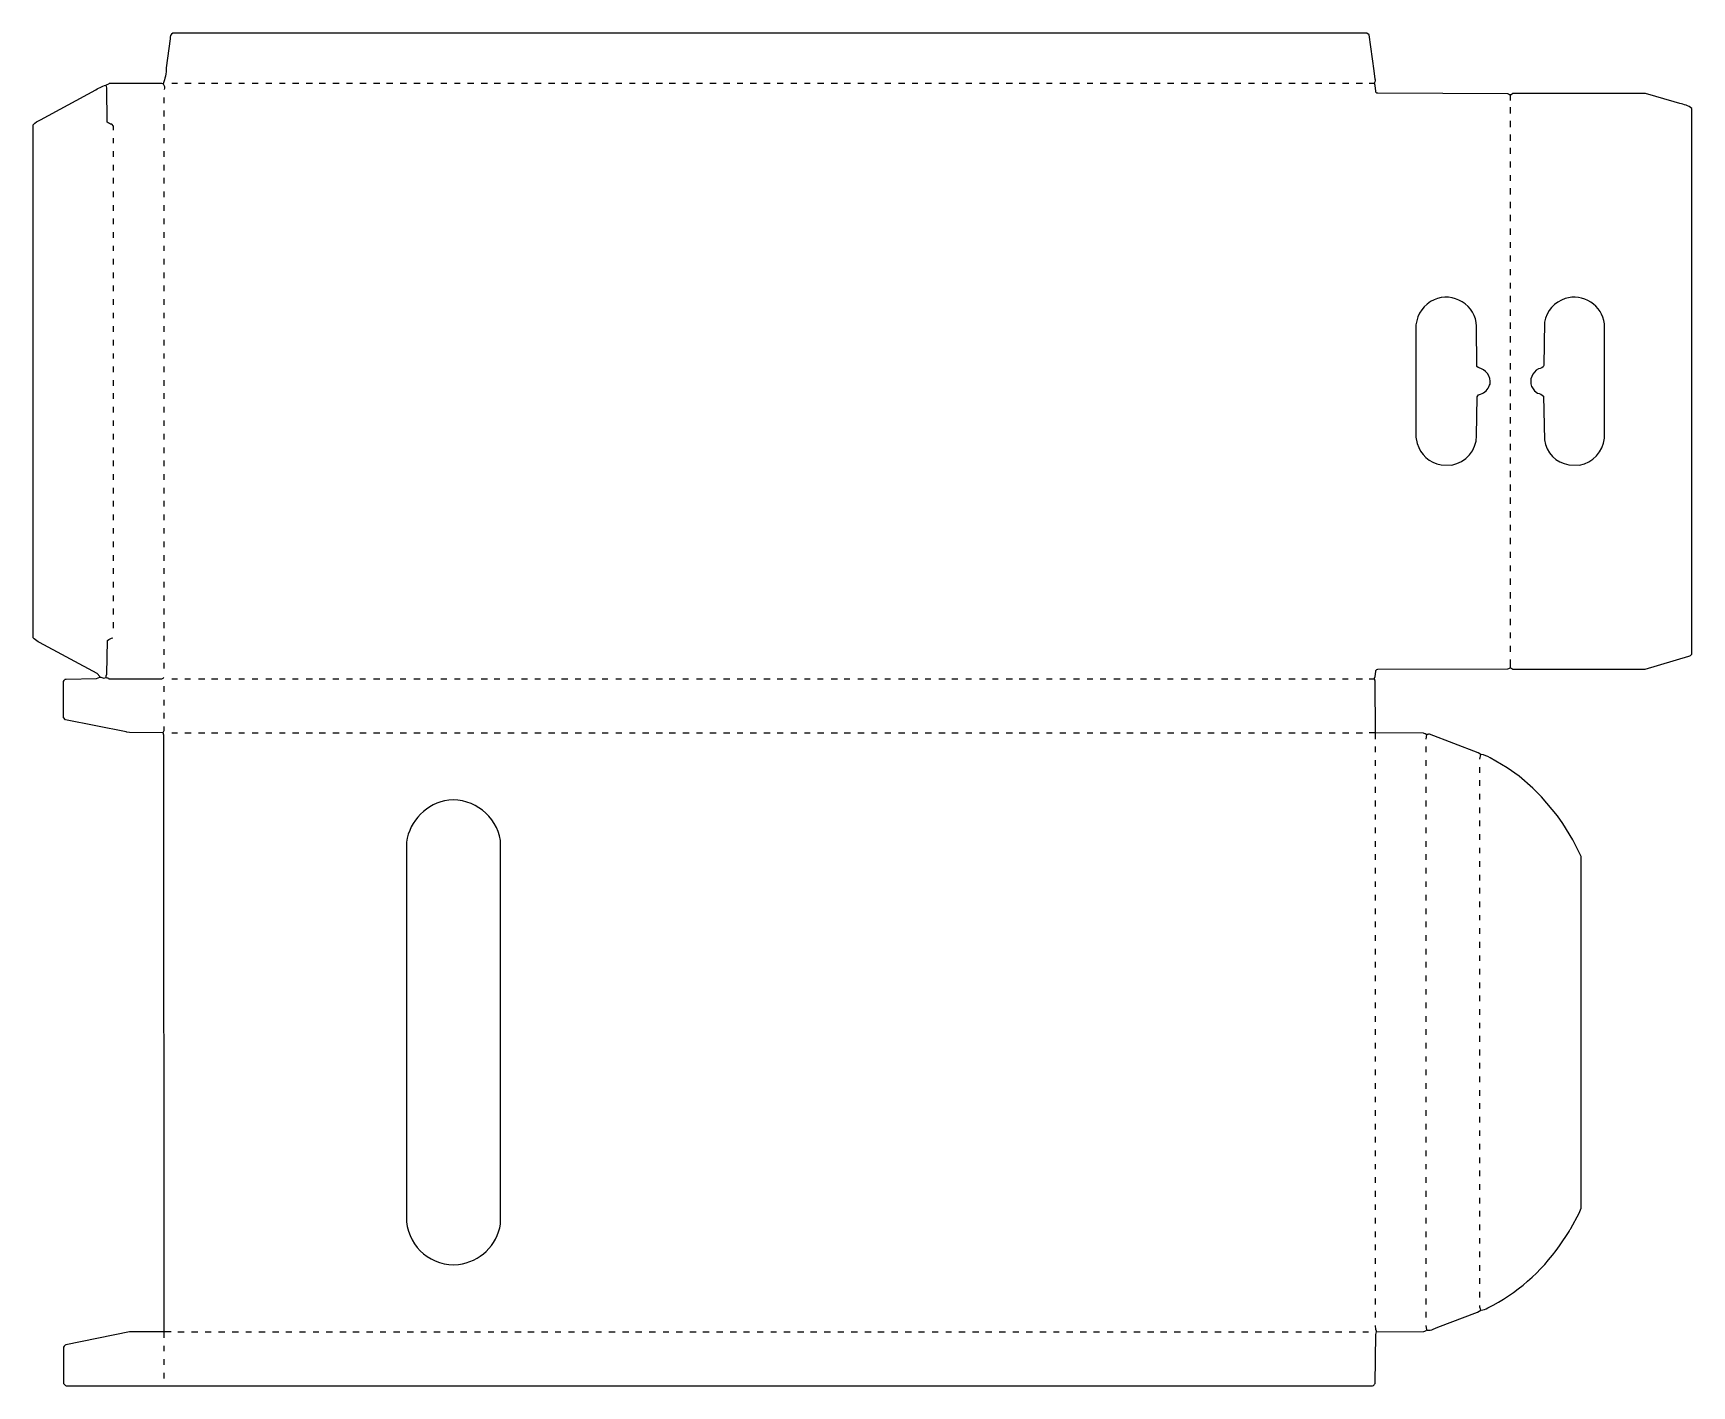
# Model space of a CAD drawing. Extents: x 336 to 3246, y 278 to 2652.
import ezdxf

# ---------------------------------------------------------------- set-up
doc = ezdxf.new("R2010")
doc.units = 0
doc.layers.get('0').update_dxf_attribs({"linetype": 'CONTINUOUS'})

msp = doc.modelspace()

# ---------------------------------------------------------------- linework, layer by layer
at = {"color": 7, "linetype": 'CONTINUOUS'}
for points in [[(2691, 1413), (2691, 1424), (2690.505493, 1514.994625), (2689, 1519), (2689.2, 1519.9), (2690.554455, 1523.044554), (2691.445545, 1531.955446, -0.398155), (2695.002174, 1535.502193), (2922.997826, 1536.497807), (2928, 1538, -0.120666), (2932, 1536), (3164, 1536), (3240.911765, 1558.352941, 0.160026), (3246, 1562), (3246, 2520, 0.108199), (3224.911765, 2528.647059), (3215.088235, 2531.352941), (3165, 2546), (2932, 2546), (2929, 2544), (2926, 2544, 0.141787), (2922.997826, 2545.502193), (2695.002174, 2546.497807, -0.399262), (2691.45082, 2550.040984), (2690.54918, 2559.959016), (2689, 2564), (2689.8, 2566.1, 0.309951), (2690.430769, 2571.053846), (2688.430769, 2586.053846), (2680, 2649), (2676, 2652), (581, 2652, 0.326613), (576.42, 2641.94), (569.58, 2591.06, -0.083557), (564, 2563)], [(453, 1522), (453, 1523), (448, 1528), (346.9, 1582.8), (344.9, 1583.8, -0.094398), (336, 1591), (336, 2491, -0.132085), (349.1, 2499.8), (446.1, 2552.8, -0.073062), (466.1, 2561.8), (468.9, 2563.2), (470, 2564), (561, 2564), (564, 2563, -0.23154), (566, 2553)], [(477, 2482), (477, 2489), (474, 2492, -0.151939), (466, 2496), (465.508329, 2555.99194), (464, 2561)], [(2825, 1894, 0.354548), (2868.507243, 1945.007039), (2869.492757, 2013.992961, -0.271302), (2875.1, 2018.7, 0.278316), (2890.8, 2034.1), (2892, 2036, 0.40409), (2871, 2065), (2869, 2067), (2868.50704, 2137.993153, 0.520647), (2793.9, 2184.2, 0.263488), (2762, 2140), (2762, 1943), (2764.352941, 1932.088235, 0.296747), (2806.023691, 1894.473815), (2825, 1894)], [(3049, 1894, 0.325038), (3093, 1941), (3093, 2142, 0.456529), (3023.9, 2186.3, 0.276088), (2987.493423, 2144.993592), (2986.506577, 2069.006408, -0.311378), (2977.1, 2062.8, 0.381725), (2964.8, 2031.9), (2965.2, 2031.1), (2970, 2024), (2975.307692, 2020.461538, -0.081821), (2986, 2015), (2987.493336, 1938.006491, 0.326878), (3030.023691, 1894.473815), (3049, 1894)], [(464, 1521), (464.352941, 1523.911765), (465.50847, 1527.008192), (466.49153, 1585.991808, -0.107263), (476, 1591)], [(566, 362), (566, 373), (565.500478, 1419.999523), (564, 1424), (505.008192, 1424.49153), (500.076923, 1425.384615), (498.923077, 1425.615385), (393, 1447), (389, 1451), (389, 1514), (390.2, 1515.9), (391, 1517, -0.140326), (394.009085, 1518.509427), (446.990915, 1519.490573), (453, 1522, -0.087699), (460, 1520), (464, 1521, -0.165541), (469, 1519), (562, 1519), (563.9, 1520.2), (565, 1521)], [(2693, 373), (2775.994119, 373.493978, 0.0941), (2781, 376), (2781.9, 375.8, 0.173896), (2792.1, 377.7), (2800.1, 380.7), (2869.9, 407.2), (2876, 411, 0.166225), (2888.1, 414.8, 0.124869), (3014, 524), (3031, 549, -0.129316), (3033.8, 554.1), (3048.2, 580.9), (3052, 590), (3052, 1207), (3037.8, 1234.9), (3037.2, 1236.1), (3019.76, 1264.82), (3010.24, 1278.18), (2982, 1312), (2967, 1327), (2942.795082, 1347.754098), (2921.846154, 1362.769231), (2892.1, 1380.2, 0.098305), (2876, 1386), (2871.153846, 1389.230769), (2786, 1422), (2784, 1422), (2783, 1421), (2780, 1421), (2778.1, 1422.2, 0.063868), (2774.994188, 1423.505951), (2691, 1424), (2680, 1424)], [(1082, 491, 0.33721), (1156, 562), (1156, 1235, 0.387971), (1065, 1306, 0.334828), (991, 1232), (991, 566, 0.412618), (1082, 491)], [(2876, 411), (2875.2, 413.1, -0.152689), (2874, 419)], [(578, 373), (566, 373), (505.007932, 372.508192), (393.1, 349.8), (391.9, 349.3, 0.179961), (389, 346), (389, 282, 0.064594), (394, 278), (2686, 278, 0.102468), (2690.505812, 282.00568), (2691.494188, 367.99432), (2693, 373), (2692.8, 373.9), (2691.430769, 377.053846), (2691, 384)]]:
    msp.add_lwpolyline(points, format="xyb", dxfattribs=at)
for points in [[(579, 2564), (589, 2564)], [(602, 2564), (613, 2564)], [(626, 2564), (637, 2564)], [(649, 2564), (660, 2564)], [(673, 2564), (684, 2564)], [(697, 2564), (707, 2564)], [(720, 2564), (731, 2564)], [(744, 2564), (755, 2564)], [(768, 2564), (778, 2564)], [(791, 2564), (802, 2564)], [(815, 2564), (826, 2564)], [(838, 2564), (849, 2564)], [(862, 2564), (873, 2564)], [(886, 2564), (896, 2564)], [(909, 2564), (920, 2564)], [(933, 2564), (944, 2564)], [(956, 2564), (967, 2564)], [(980, 2564), (991, 2564)], [(1004, 2564), (1015, 2564)], [(1027, 2564), (1038, 2564)], [(1051, 2564), (1062, 2564)], [(1075, 2564), (1085, 2564)], [(1098, 2564), (1109, 2564)], [(1122, 2564), (1133, 2564)], [(1145, 2564), (1156, 2564)], [(1169, 2564), (1180, 2564)], [(1193, 2564), (1203, 2564)], [(1216, 2564), (1227, 2564)], [(1240, 2564), (1251, 2564)], [(1263, 2564), (1274, 2564)], [(1287, 2564), (1298, 2564)], [(1311, 2564), (1322, 2564)], [(1334, 2564), (1345, 2564)], [(1358, 2564), (1369, 2564)], [(1382, 2564), (1392, 2564)], [(1405, 2564), (1416, 2564)], [(1429, 2564), (1440, 2564)], [(1452, 2564), (1463, 2564)], [(1476, 2564), (1487, 2564)], [(1500, 2564), (1510, 2564)], [(1523, 2564), (1534, 2564)], [(1547, 2564), (1558, 2564)], [(1571, 2564), (1581, 2564)], [(1594, 2564), (1605, 2564)], [(1618, 2564), (1629, 2564)], [(1641, 2564), (1652, 2564)], [(1665, 2564), (1676, 2564)], [(1689, 2564), (1699, 2564)], [(1712, 2564), (1723, 2564)], [(1736, 2564), (1747, 2564)], [(1759, 2564), (1770, 2564)], [(1783, 2564), (1794, 2564)], [(1807, 2564), (1817, 2564)], [(1830, 2564), (1841, 2564)], [(1854, 2564), (1865, 2564)], [(1878, 2564), (1888, 2564)], [(1901, 2564), (1912, 2564)], [(1925, 2564), (1936, 2564)], [(1948, 2564), (1959, 2564)], [(1972, 2564), (1983, 2564)], [(1996, 2564), (2006, 2564)], [(2019, 2564), (2030, 2564)], [(2043, 2564), (2054, 2564)], [(2066, 2564), (2077, 2564)], [(2090, 2564), (2101, 2564)], [(2114, 2564), (2124, 2564)], [(2137, 2564), (2148, 2564)], [(2161, 2564), (2172, 2564)], [(2185, 2564), (2195, 2564)], [(2208, 2564), (2219, 2564)], [(2232, 2564), (2243, 2564)], [(2255, 2564), (2266, 2564)], [(2279, 2564), (2290, 2564)], [(2303, 2564), (2313, 2564)], [(2326, 2564), (2337, 2564)], [(2350, 2564), (2361, 2564)], [(2373, 2564), (2384, 2564)], [(2397, 2564), (2408, 2564)], [(2421, 2564), (2432, 2564)], [(2444, 2564), (2455, 2564)], [(2468, 2564), (2479, 2564)], [(2492, 2564), (2502, 2564)], [(2515, 2564), (2526, 2564)], [(2539, 2564), (2550, 2564)], [(2562, 2564), (2573, 2564)], [(2586, 2564), (2597, 2564)], [(2610, 2564), (2620, 2564)], [(2633, 2564), (2644, 2564)], [(2657, 2564), (2668, 2564)], [(2680, 2564), (2689, 2564)], [(566, 2529), (566, 2539)], [(2928, 2534), (2928, 2544)], [(566, 2506), (566, 2516)], [(2928, 2511), (2928, 2522)], [(566, 2482), (566, 2492)], [(2928, 2487), (2928, 2498)], [(2928, 2463), (2928, 2474)], [(477, 2459), (477, 2468)], [(477, 2435), (477, 2445)], [(566, 2459), (566, 2468)], [(566, 2435), (566, 2445)], [(2928, 2440), (2928, 2451)], [(477, 2411), (477, 2421)], [(566, 2411), (566, 2421)], [(2928, 2416), (2928, 2427)], [(477, 2388), (477, 2398)], [(566, 2388), (566, 2398)], [(2928, 2393), (2928, 2403)], [(477, 2364), (477, 2374)], [(566, 2364), (566, 2374)], [(2928, 2369), (2928, 2380)], [(477, 2340), (477, 2350)], [(566, 2340), (566, 2350)], [(2928, 2345), (2928, 2356)], [(2928, 2322), (2928, 2333)], [(477, 2317), (477, 2327)], [(477, 2293), (477, 2303)], [(566, 2317), (566, 2327)], [(566, 2293), (566, 2303)], [(2928, 2298), (2928, 2309)], [(477, 2270), (477, 2279)], [(566, 2270), (566, 2279)], [(2928, 2275), (2928, 2285)], [(477, 2246), (477, 2256)], [(566, 2246), (566, 2256)], [(2928, 2251), (2928, 2262)], [(477, 2222), (477, 2232)], [(566, 2222), (566, 2232)], [(2928, 2227), (2928, 2238)], [(2928, 2204), (2928, 2214)], [(477, 2199), (477, 2209)], [(477, 2175), (477, 2185)], [(566, 2199), (566, 2209)], [(566, 2175), (566, 2185)], [(2928, 2180), (2928, 2191)], [(477, 2152), (477, 2161)], [(566, 2152), (566, 2161)], [(2928, 2156), (2928, 2167)], [(477, 2128), (477, 2138)], [(566, 2128), (566, 2138)], [(2928, 2133), (2928, 2144)], [(477, 2104), (477, 2114)], [(566, 2104), (566, 2114)], [(2928, 2109), (2928, 2120)], [(2928, 2086), (2928, 2096)], [(477, 2081), (477, 2090)], [(477, 2057), (477, 2067)], [(566, 2081), (566, 2090)], [(566, 2057), (566, 2067)], [(2928, 2062), (2928, 2073)], [(477, 2033), (477, 2043)], [(566, 2033), (566, 2043)], [(2928, 2038), (2928, 2049)], [(477, 2010), (477, 2020)], [(566, 2010), (566, 2020)], [(2928, 2015), (2928, 2026)], [(477, 1986), (477, 1996)], [(566, 1986), (566, 1996)], [(2928, 1991), (2928, 2002)], [(477, 1963), (477, 1972)], [(566, 1963), (566, 1972)], [(2928, 1967), (2928, 1978)], [(2928, 1944), (2928, 1955)], [(477, 1939), (477, 1949)], [(477, 1915), (477, 1925)], [(566, 1939), (566, 1949)], [(566, 1915), (566, 1925)], [(2928, 1920), (2928, 1931)], [(477, 1892), (477, 1902)], [(566, 1892), (566, 1902)], [(2928, 1897), (2928, 1907)], [(477, 1868), (477, 1878)], [(566, 1868), (566, 1878)], [(2928, 1873), (2928, 1884)], [(477, 1844), (477, 1854)], [(566, 1844), (566, 1854)], [(2928, 1849), (2928, 1860)], [(2928, 1826), (2928, 1837)], [(477, 1821), (477, 1831)], [(477, 1797), (477, 1807)], [(566, 1821), (566, 1831)], [(566, 1797), (566, 1807)], [(2928, 1802), (2928, 1813)], [(477, 1774), (477, 1783)], [(566, 1774), (566, 1783)], [(2928, 1779), (2928, 1789)], [(477, 1750), (477, 1760)], [(566, 1750), (566, 1760)], [(2928, 1755), (2928, 1766)], [(477, 1726), (477, 1736)], [(566, 1726), (566, 1736)], [(2928, 1731), (2928, 1742)], [(2928, 1708), (2928, 1718)], [(477, 1703), (477, 1713)], [(477, 1679), (477, 1689)], [(566, 1703), (566, 1713)], [(566, 1679), (566, 1689)], [(2928, 1684), (2928, 1695)], [(477, 1655), (477, 1665)], [(566, 1656), (566, 1665)], [(2928, 1660), (2928, 1671)], [(477, 1632), (477, 1642)], [(566, 1632), (566, 1642)], [(2928, 1637), (2928, 1648)], [(477, 1608), (477, 1618)], [(566, 1608), (566, 1618)], [(2928, 1613), (2928, 1624)], [(566, 1585), (566, 1594)], [(2928, 1590), (2928, 1600)], [(2928, 1566), (2928, 1577)], [(566, 1561), (566, 1571)], [(566, 1537), (566, 1547)], [(2928, 1538), (2928, 1553)], [(579, 1519), (589, 1519)], [(602, 1519), (612, 1519)], [(626, 1519), (637, 1519)], [(649, 1519), (660, 1519)], [(673, 1519), (683, 1519)], [(697, 1519), (707, 1519)], [(720, 1519), (730, 1519)], [(744, 1519), (755, 1519)], [(768, 1519), (778, 1519)], [(791, 1519), (801, 1519)], [(815, 1519), (826, 1519)], [(838, 1519), (848, 1519)], [(862, 1519), (872, 1519)], [(886, 1519), (896, 1519)], [(909, 1519), (919, 1519)], [(933, 1519), (944, 1519)], [(956, 1519), (967, 1519)], [(980, 1519), (990, 1519)], [(1004, 1519), (1015, 1519)], [(1027, 1519), (1037, 1519)], [(1051, 1519), (1062, 1519)], [(1075, 1519), (1085, 1519)], [(1098, 1519), (1108, 1519)], [(1122, 1519), (1133, 1519)], [(1145, 1519), (1155, 1519)], [(1169, 1519), (1179, 1519)], [(1193, 1519), (1203, 1519)], [(1216, 1519), (1226, 1519)], [(1240, 1519), (1251, 1519)], [(1263, 1519), (1274, 1519)], [(1287, 1519), (1297, 1519)], [(1311, 1519), (1322, 1519)], [(1334, 1519), (1344, 1519)], [(1358, 1519), (1368, 1519)], [(1382, 1519), (1392, 1519)], [(1405, 1519), (1415, 1519)], [(1429, 1519), (1440, 1519)], [(1452, 1519), (1462, 1519)], [(1476, 1519), (1486, 1519)], [(1500, 1519), (1510, 1519)], [(1523, 1519), (1533, 1519)], [(1547, 1519), (1558, 1519)], [(1571, 1519), (1581, 1519)], [(1594, 1519), (1604, 1519)], [(1618, 1519), (1629, 1519)], [(1641, 1519), (1651, 1519)], [(1665, 1519), (1675, 1519)], [(1689, 1519), (1699, 1519)], [(1712, 1519), (1722, 1519)], [(1736, 1519), (1747, 1519)], [(1759, 1519), (1769, 1519)], [(1783, 1519), (1793, 1519)], [(1807, 1519), (1817, 1519)], [(1830, 1519), (1840, 1519)], [(1854, 1519), (1865, 1519)], [(1878, 1519), (1888, 1519)], [(1901, 1519), (1911, 1519)], [(1925, 1519), (1936, 1519)], [(1948, 1519), (1958, 1519)], [(1972, 1519), (1982, 1519)], [(1996, 1519), (2006, 1519)], [(2019, 1519), (2029, 1519)], [(2043, 1519), (2054, 1519)], [(2066, 1519), (2077, 1519)], [(2090, 1519), (2100, 1519)], [(2114, 1519), (2124, 1519)], [(2137, 1519), (2147, 1519)], [(2161, 1519), (2172, 1519)], [(2185, 1519), (2195, 1519)], [(2208, 1519), (2218, 1519)], [(2232, 1519), (2243, 1519)], [(2255, 1519), (2265, 1519)], [(2279, 1519), (2289, 1519)], [(2303, 1519), (2313, 1519)], [(2326, 1519), (2336, 1519)], [(2350, 1519), (2361, 1519)], [(2373, 1519), (2384, 1519)], [(2397, 1519), (2407, 1519)], [(2421, 1519), (2432, 1519)], [(2444, 1519), (2454, 1519)], [(2468, 1519), (2479, 1519)], [(2492, 1519), (2502, 1519)], [(2515, 1519), (2525, 1519)], [(2539, 1519), (2550, 1519)], [(2562, 1519), (2572, 1519)], [(2586, 1519), (2596, 1519)], [(2610, 1519), (2620, 1519)], [(2633, 1519), (2643, 1519)], [(2657, 1519), (2668, 1519)], [(2680, 1519), (2689, 1519)], [(566, 1496), (566, 1506)], [(566, 1472), (566, 1482)], [(566, 1449), (566, 1459)], [(564, 1424), (564.2, 1424.9), (565.569231, 1428.053846), (566, 1435)], [(579, 1424), (589, 1424)], [(602, 1424), (613, 1424)], [(626, 1424), (637, 1424)], [(649, 1424), (660, 1424)], [(673, 1424), (684, 1424)], [(697, 1424), (707, 1424)], [(720, 1424), (731, 1424)], [(744, 1424), (755, 1424)], [(768, 1424), (778, 1424)], [(791, 1424), (802, 1424)], [(815, 1424), (826, 1424)], [(838, 1424), (849, 1424)], [(862, 1424), (873, 1424)], [(886, 1424), (896, 1424)], [(909, 1424), (920, 1424)], [(933, 1424), (944, 1424)], [(956, 1424), (967, 1424)], [(980, 1424), (991, 1424)], [(1004, 1424), (1015, 1424)], [(1027, 1424), (1038, 1424)], [(1051, 1424), (1062, 1424)], [(1075, 1424), (1085, 1424)], [(1098, 1424), (1109, 1424)], [(1122, 1424), (1133, 1424)], [(1145, 1424), (1156, 1424)], [(1169, 1424), (1180, 1424)], [(1193, 1424), (1203, 1424)], [(1216, 1424), (1227, 1424)], [(1240, 1424), (1251, 1424)], [(1263, 1424), (1274, 1424)], [(1287, 1424), (1298, 1424)], [(1311, 1424), (1322, 1424)], [(1334, 1424), (1345, 1424)], [(1358, 1424), (1369, 1424)], [(1382, 1424), (1392, 1424)], [(1405, 1424), (1416, 1424)], [(1429, 1424), (1440, 1424)], [(1452, 1424), (1463, 1424)], [(1476, 1424), (1487, 1424)], [(1500, 1424), (1510, 1424)], [(1523, 1424), (1534, 1424)], [(1547, 1424), (1558, 1424)], [(1571, 1424), (1581, 1424)], [(1594, 1424), (1605, 1424)], [(1618, 1424), (1629, 1424)], [(1641, 1424), (1652, 1424)], [(1665, 1424), (1676, 1424)], [(1689, 1424), (1699, 1424)], [(1712, 1424), (1723, 1424)], [(1736, 1424), (1747, 1424)], [(1759, 1424), (1770, 1424)], [(1783, 1424), (1794, 1424)], [(1807, 1424), (1817, 1424)], [(1830, 1424), (1841, 1424)], [(1854, 1424), (1865, 1424)], [(1878, 1424), (1888, 1424)], [(1901, 1424), (1912, 1424)], [(1925, 1424), (1936, 1424)], [(1948, 1424), (1959, 1424)], [(1972, 1424), (1983, 1424)], [(1996, 1424), (2006, 1424)], [(2019, 1424), (2030, 1424)], [(2043, 1424), (2054, 1424)], [(2066, 1424), (2077, 1424)], [(2090, 1424), (2101, 1424)], [(2114, 1424), (2124, 1424)], [(2137, 1424), (2148, 1424)], [(2161, 1424), (2172, 1424)], [(2185, 1424), (2195, 1424)], [(2208, 1424), (2219, 1424)], [(2232, 1424), (2243, 1424)], [(2255, 1424), (2266, 1424)], [(2279, 1424), (2290, 1424)], [(2303, 1424), (2313, 1424)], [(2326, 1424), (2337, 1424)], [(2350, 1424), (2361, 1424)], [(2373, 1424), (2384, 1424)], [(2397, 1424), (2408, 1424)], [(2421, 1424), (2432, 1424)], [(2444, 1424), (2455, 1424)], [(2468, 1424), (2479, 1424)], [(2492, 1424), (2502, 1424)], [(2515, 1424), (2526, 1424)], [(2539, 1424), (2550, 1424)], [(2562, 1424), (2573, 1424)], [(2586, 1424), (2597, 1424)], [(2610, 1424), (2620, 1424)], [(2633, 1424), (2644, 1424)], [(2657, 1424), (2668, 1424)], [(2691, 1390), (2691, 1400)], [(2780, 1413), (2781, 1421)], [(2780, 1390), (2780, 1400)], [(2691, 1366), (2691, 1376)], [(2780, 1366), (2780, 1376)], [(2874, 1378), (2876, 1386)], [(2691, 1343), (2691, 1352)], [(2780, 1343), (2780, 1352)], [(2874, 1354), (2874, 1364)], [(2874, 1331), (2874, 1341)], [(2691, 1319), (2691, 1329)], [(2780, 1319), (2780, 1329)], [(2874, 1307), (2874, 1317)], [(2691, 1295), (2691, 1305)], [(2691, 1272), (2691, 1281)], [(2780, 1295), (2780, 1305)], [(2780, 1272), (2780, 1281)], [(2874, 1283), (2874, 1293)], [(2691, 1248), (2691, 1258)], [(2780, 1248), (2780, 1258)], [(2874, 1260), (2874, 1270)], [(2691, 1224), (2691, 1234)], [(2780, 1224), (2780, 1234)], [(2874, 1236), (2874, 1246)], [(2691, 1201), (2691, 1211)], [(2780, 1201), (2780, 1211)], [(2874, 1213), (2874, 1222)], [(2874, 1189), (2874, 1199)], [(2691, 1177), (2691, 1187)], [(2780, 1177), (2780, 1187)], [(2874, 1165), (2874, 1175)], [(2691, 1154), (2691, 1163)], [(2691, 1130), (2691, 1140)], [(2780, 1154), (2780, 1163)], [(2780, 1130), (2780, 1140)], [(2874, 1142), (2874, 1152)], [(2691, 1106), (2691, 1116)], [(2780, 1106), (2780, 1116)], [(2874, 1118), (2874, 1128)], [(2691, 1083), (2691, 1093)], [(2780, 1083), (2780, 1093)], [(2874, 1095), (2874, 1104)], [(2874, 1071), (2874, 1081)], [(2691, 1059), (2691, 1069)], [(2780, 1059), (2780, 1069)], [(2874, 1047), (2874, 1057)], [(2691, 1035), (2691, 1045)], [(2691, 1012), (2691, 1022)], [(2780, 1035), (2780, 1045)], [(2780, 1012), (2780, 1022)], [(2874, 1024), (2874, 1033)], [(2691, 988), (2691, 998)], [(2780, 988), (2780, 998)], [(2874, 1000), (2874, 1010)], [(2691, 965), (2691, 974)], [(2780, 965), (2780, 974)], [(2874, 976), (2874, 986)], [(2874, 953), (2874, 963)], [(2691, 941), (2691, 951)], [(2780, 941), (2780, 951)], [(2874, 929), (2874, 939)], [(2691, 917), (2691, 927)], [(2691, 894), (2691, 904)], [(2780, 917), (2780, 927)], [(2780, 894), (2780, 904)], [(2874, 906), (2874, 915)], [(2691, 870), (2691, 880)], [(2780, 870), (2780, 880)], [(2874, 882), (2874, 892)], [(2691, 847), (2691, 856)], [(2780, 847), (2780, 856)], [(2874, 858), (2874, 868)], [(2874, 835), (2874, 845)], [(2691, 823), (2691, 833)], [(2780, 823), (2780, 833)], [(2874, 811), (2874, 821)], [(2691, 799), (2691, 809)], [(2780, 799), (2780, 809)], [(2874, 787), (2874, 797)], [(2691, 776), (2691, 785)], [(2691, 752), (2691, 762)], [(2780, 776), (2780, 785)], [(2780, 752), (2780, 762)], [(2874, 764), (2874, 774)], [(2691, 728), (2691, 738)], [(2780, 728), (2780, 738)], [(2874, 740), (2874, 750)], [(2691, 705), (2691, 715)], [(2780, 705), (2780, 715)], [(2874, 717), (2874, 726)], [(2874, 693), (2874, 703)], [(2691, 681), (2691, 691)], [(2780, 681), (2780, 691)], [(2874, 669), (2874, 679)], [(2691, 658), (2691, 667)], [(2691, 634), (2691, 644)], [(2780, 658), (2780, 667)], [(2780, 634), (2780, 644)], [(2874, 646), (2874, 656)], [(2691, 610), (2691, 620)], [(2780, 610), (2780, 620)], [(2874, 622), (2874, 632)], [(2691, 587), (2691, 596)], [(2780, 587), (2780, 596)], [(2874, 598), (2874, 608)], [(2874, 575), (2874, 585)], [(2691, 563), (2691, 573)], [(2780, 563), (2780, 573)], [(2874, 551), (2874, 561)], [(2691, 539), (2691, 549)], [(2691, 516), (2691, 526)], [(2780, 539), (2780, 549)], [(2780, 516), (2780, 526)], [(2874, 528), (2874, 537)], [(2691, 492), (2691, 502)], [(2780, 492), (2780, 502)], [(2874, 504), (2874, 514)], [(2691, 469), (2691, 478)], [(2780, 469), (2780, 478)], [(2874, 480), (2874, 490)], [(2874, 457), (2874, 467)], [(2691, 445), (2691, 455)], [(2780, 445), (2780, 455)], [(2874, 433), (2874, 443)], [(2691, 421), (2691, 431)], [(2691, 398), (2691, 408)], [(2780, 421), (2780, 431)], [(2780, 398), (2780, 408)], [(2781, 376), (2780, 384)], [(590, 373), (601, 373)], [(614, 373), (625, 373)], [(638, 373), (648, 373)], [(661, 373), (672, 373)], [(685, 373), (696, 373)], [(709, 373), (719, 373)], [(732, 373), (743, 373)], [(756, 373), (767, 373)], [(779, 373), (790, 373)], [(803, 373), (814, 373)], [(827, 373), (837, 373)], [(850, 373), (861, 373)], [(874, 373), (885, 373)], [(897, 373), (908, 373)], [(921, 373), (932, 373)], [(945, 373), (955, 373)], [(968, 373), (979, 373)], [(992, 373), (1003, 373)], [(1016, 373), (1026, 373)], [(1039, 373), (1050, 373)], [(1063, 373), (1074, 373)], [(1086, 373), (1097, 373)], [(1110, 373), (1121, 373)], [(1134, 373), (1144, 373)], [(1157, 373), (1168, 373)], [(1181, 373), (1192, 373)], [(1204, 373), (1215, 373)], [(1228, 373), (1239, 373)], [(1252, 373), (1262, 373)], [(1275, 373), (1286, 373)], [(1299, 373), (1310, 373)], [(1323, 373), (1333, 373)], [(1346, 373), (1357, 373)], [(1370, 373), (1381, 373)], [(1393, 373), (1404, 373)], [(1417, 373), (1428, 373)], [(1441, 373), (1451, 373)], [(1464, 373), (1475, 373)], [(1488, 373), (1499, 373)], [(1511, 373), (1522, 373)], [(1535, 373), (1546, 373)], [(1559, 373), (1570, 373)], [(1582, 373), (1593, 373)], [(1606, 373), (1617, 373)], [(1630, 373), (1640, 373)], [(1653, 373), (1664, 373)], [(1677, 373), (1688, 373)], [(1700, 373), (1711, 373)], [(1724, 373), (1735, 373)], [(1748, 373), (1758, 373)], [(1771, 373), (1782, 373)], [(1795, 373), (1806, 373)], [(1818, 373), (1829, 373)], [(1842, 373), (1853, 373)], [(1866, 373), (1877, 373)], [(1889, 373), (1900, 373)], [(1913, 373), (1924, 373)], [(1937, 373), (1947, 373)], [(1960, 373), (1971, 373)], [(1984, 373), (1995, 373)], [(2007, 373), (2018, 373)], [(2031, 373), (2042, 373)], [(2055, 373), (2065, 373)], [(2078, 373), (2089, 373)], [(2102, 373), (2113, 373)], [(2126, 373), (2136, 373)], [(2149, 373), (2160, 373)], [(2173, 373), (2184, 373)], [(2196, 373), (2207, 373)], [(2220, 373), (2231, 373)], [(2244, 373), (2254, 373)], [(2267, 373), (2278, 373)], [(2291, 373), (2302, 373)], [(2314, 373), (2325, 373)], [(2338, 373), (2349, 373)], [(2362, 373), (2372, 373)], [(2385, 373), (2396, 373)], [(2409, 373), (2420, 373)], [(2433, 373), (2443, 373)], [(2456, 373), (2467, 373)], [(2480, 373), (2491, 373)], [(2503, 373), (2514, 373)], [(2527, 373), (2538, 373)], [(2551, 373), (2561, 373)], [(2574, 373), (2585, 373)], [(2598, 373), (2609, 373)], [(2621, 373), (2632, 373)], [(2645, 373), (2656, 373)], [(2669, 373), (2679, 373)], [(566, 339), (566, 348)], [(566, 315), (566, 325)], [(566, 291), (566, 301)]]:
    msp.add_lwpolyline(points, dxfattribs=at)

doc.saveas('drawing.dxf')
